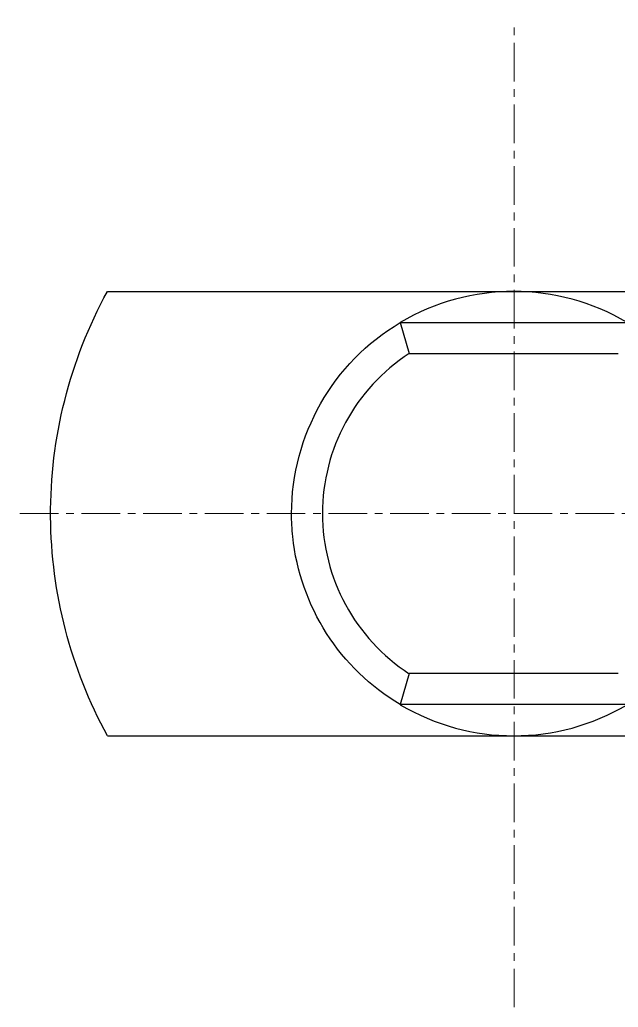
# Model space of a CAD drawing. Extents: x -9347 to 446, y 7 to 11650.
# Drawn here: x 335 to 354.39, y 138.75 to 170.75 of the extents above; entities that cross this region are included whole.
import ezdxf

# ---------------------------------------------------------------- set-up
doc = ezdxf.new("R2010")
doc.units = 0
doc.linetypes.add('CENTER', pattern=[2, 1.25, -0.25, 0.25, -0.25])
doc.linetypes.add('PHANTOM', pattern=[2.5, 1.25, -0.25, 0.25, -0.25, 0.25, -0.25])
for name, color, linetype, lineweight in [('right_center', 7, 'CENTER', 13), ('right_hidden', 7, 'PHANTOM', 13), ('right_model', 7, 'CONTINUOUS', 25)]:
    doc.layers.add(name, color=color, linetype=linetype, lineweight=lineweight)

msp = doc.modelspace()

# ---------------------------------------------------------------- linework, layer by layer
at = {"layer": 'right_center', "color": 1, "lineweight": 13}
for p, q in [((351.019, 138.754, -53.902), (351.019, 170.754, -53.902)), ((335.002, 154.754, -53.902), (367.019, 154.754, -53.902))]:
    msp.add_line(p, q, dxfattribs=at)
at = {"layer": 'right_hidden'}
for p, q in [((337.843, 161.951, -53.902), (337.843, 161.951, -53.902)), ((337.843, 161.951, -53.902), (337.843, 161.951, -53.902)), ((337.843, 161.951, -53.902), (337.843, 161.951, -53.902)), ((337.843, 161.951, -53.902), (337.843, 161.951, -53.902)), ((337.843, 161.951, -53.902), (337.843, 161.951, -53.902)), ((337.843, 161.951, -53.902), (337.843, 161.951, -53.902)), ((337.843, 161.951, -53.902), (337.843, 161.951, -53.902)), ((337.843, 161.951, -53.902), (337.843, 161.951, -53.902)), ((337.843, 161.951, -53.902), (337.843, 161.951, -53.902)), ((337.843, 161.951, -53.902), (337.843, 161.951, -53.902)), ((337.843, 161.951, -53.902), (337.843, 161.951, -53.902)), ((337.843, 161.951, -53.902), (337.843, 161.951, -53.902)), ((337.843, 161.951, -53.902), (337.843, 161.951, -53.902)), ((337.843, 161.951, -53.902), (337.843, 161.951, -53.902)), ((337.843, 161.951, -53.902), (337.843, 161.951, -53.902)), ((337.843, 161.951, -53.902), (337.843, 161.951, -53.902)), ((337.843, 161.951, -53.902), (337.843, 161.951, -53.902)), ((337.843, 161.951, -53.902), (337.843, 161.951, -53.902)), ((337.843, 161.951, -53.902), (337.843, 161.951, -53.902)), ((337.843, 161.951, -53.902), (337.843, 161.951, -53.902)), ((337.843, 161.951, -53.902), (337.843, 161.951, -53.902)), ((337.843, 161.951, -53.902), (337.843, 161.951, -53.902)), ((337.843, 161.951, -53.902), (337.843, 161.951, -53.902)), ((337.843, 161.951, -53.902), (337.843, 161.951, -53.902)), ((347.616, 159.939, -53.902), (347.616, 159.939, -53.902)), ((347.616, 159.939, -53.902), (347.616, 159.939, -53.902)), ((347.616, 159.939, -53.902), (347.616, 159.939, -53.902)), ((347.616, 159.939, -53.902), (347.616, 159.939, -53.902)), ((347.616, 149.564, -53.902), (347.616, 149.564, -53.902)), ((347.616, 149.564, -53.902), (347.616, 149.564, -53.902)), ((347.616, 149.564, -53.902), (347.616, 149.564, -53.902)), ((337.843, 147.551, -53.902), (337.843, 147.551, -53.902)), ((337.843, 147.551, -53.902), (337.843, 147.551, -53.902)), ((337.843, 147.551, -53.902), (337.843, 147.551, -53.902)), ((337.843, 147.551, -53.902), (337.843, 147.551, -53.902)), ((337.843, 147.551, -53.902), (337.843, 147.551, -53.902)), ((337.843, 147.551, -53.902), (337.843, 147.551, -53.902)), ((337.843, 147.551, -53.902), (337.843, 147.551, -53.902)), ((337.843, 147.551, -53.902), (337.843, 147.551, -53.902)), ((337.843, 147.551, -53.902), (337.843, 147.551, -53.902)), ((337.843, 147.551, -53.902), (337.843, 147.551, -53.902)), ((337.843, 147.551, -53.902), (337.843, 147.551, -53.902)), ((337.843, 147.551, -53.902), (337.843, 147.551, -53.902)), ((337.843, 147.551, -53.902), (337.843, 147.551, -53.902)), ((337.843, 147.551, -53.902), (337.843, 147.551, -53.902)), ((337.843, 147.551, -53.902), (337.843, 147.551, -53.902)), ((337.843, 147.551, -53.902), (337.843, 147.551, -53.902)), ((337.843, 147.551, -53.902), (337.843, 147.551, -53.902)), ((337.843, 147.551, -53.902), (337.843, 147.551, -53.902)), ((337.843, 147.551, -53.902), (337.843, 147.551, -53.902)), ((337.843, 147.551, -53.902), (337.843, 147.551, -53.902)), ((337.843, 147.551, -53.902), (337.843, 147.551, -53.902)), ((337.843, 147.551, -53.902), (337.843, 147.551, -53.902)), ((337.843, 147.551, -53.902), (337.843, 147.551, -53.902)), ((337.843, 147.551, -53.902), (337.843, 147.551, -53.902)), ((337.843, 147.551, -53.902), (337.843, 147.551, -53.902)), ((337.843, 147.551, -53.902), (337.843, 147.551, -53.902)), ((337.843, 147.551, -53.902), (337.843, 147.551, -53.902)), ((337.843, 147.551, -53.902), (337.843, 147.551, -53.902)), ((337.843, 147.551, -53.902), (337.843, 147.551, -53.902)), ((337.843, 147.551, -53.902), (337.843, 147.551, -53.902))]:
    msp.add_line(p, q, dxfattribs=at)
at = {"layer": 'right_model'}
for p, q in [((337.843, 161.951, -53.902), (351.002, 161.951, -53.902)), ((337.843, 161.951, -53.902), (351.002, 161.951, -53.902)), ((337.843, 161.951, -53.902), (351.002, 161.951, -53.902)), ((337.843, 161.951, -53.902), (351.002, 161.951, -53.902)), ((337.843, 161.951, -53.902), (351.002, 161.951, -53.902)), ((337.843, 161.951, -53.902), (351.002, 161.951, -53.902)), ((337.843, 161.951, -53.902), (351.002, 161.951, -53.902)), ((337.843, 161.951, -53.902), (351.002, 161.951, -53.902)), ((337.843, 161.951, -53.902), (351.002, 161.951, -53.902)), ((337.843, 161.951, -53.902), (351.002, 161.951, -53.902)), ((337.843, 161.951, -53.902), (351.002, 161.951, -53.902)), ((337.843, 161.951, -53.902), (351.002, 161.951, -53.902)), ((337.843, 161.951, -53.902), (351.002, 161.951, -53.902)), ((337.843, 161.951, -53.902), (351.002, 161.951, -53.902)), ((337.843, 161.951, -53.902), (351.002, 161.951, -53.902)), ((337.843, 161.951, -53.902), (351.002, 161.951, -53.902)), ((337.843, 161.951, -53.902), (351.002, 161.951, -53.902)), ((337.843, 161.951, -53.902), (351.002, 161.951, -53.902)), ((337.843, 161.951, -53.902), (351.002, 161.951, -53.902)), ((337.843, 161.951, -53.902), (351.002, 161.951, -53.902)), ((337.843, 161.951, -53.902), (351.002, 161.951, -53.902)), ((337.843, 161.951, -53.902), (351.002, 161.951, -53.902)), ((337.843, 161.951, -53.902), (351.002, 161.951, -53.902)), ((337.843, 161.951, -53.902), (351.002, 161.951, -53.902)), ((337.843, 161.951, -53.902), (351.002, 161.951, -53.902)), ((337.843, 161.951, -53.902), (351.002, 161.951, -53.902)), ((351.002, 161.951, -53.902), (364.161, 161.951, -53.902)), ((351.002, 161.951, -53.902), (364.161, 161.951, -53.902)), ((351.002, 161.951, -53.902), (364.161, 161.951, -53.902)), ((351.002, 161.951, -53.902), (364.161, 161.951, -53.902)), ((351.002, 161.951, -53.902), (364.161, 161.951, -53.902)), ((351.002, 161.951, -53.902), (364.161, 161.951, -53.902)), ((351.002, 161.951, -53.902), (364.161, 161.951, -53.902)), ((351.002, 161.951, -53.902), (364.161, 161.951, -53.902)), ((351.002, 161.951, -53.902), (364.161, 161.951, -53.902)), ((351.002, 161.951, -53.902), (364.161, 161.951, -53.902)), ((351.002, 161.951, -53.902), (364.161, 161.951, -53.902)), ((351.002, 161.951, -53.902), (364.161, 161.951, -53.902)), ((351.002, 161.951, -53.902), (364.161, 161.951, -53.902)), ((351.002, 161.951, -53.902), (364.161, 161.951, -53.902)), ((347.328, 160.943, -53.902), (347.616, 159.939, -53.902)), ((347.328, 160.943, -53.902), (347.616, 159.939, -53.902)), ((347.328, 160.943, -53.902), (347.616, 159.939, -53.902)), ((347.328, 160.943, -53.902), (347.616, 159.939, -53.902)), ((347.328, 160.943, -53.902), (347.616, 159.939, -53.902)), ((347.328, 160.943, -53.902), (354.676, 160.943, -53.902)), ((347.328, 160.943, -53.902), (347.616, 159.939, -53.902)), ((347.328, 160.943, -53.902), (354.676, 160.943, -53.902)), ((347.328, 160.943, -53.902), (347.616, 159.939, -53.902)), ((347.328, 160.943, -53.902), (354.676, 160.943, -53.902)), ((347.328, 160.943, -53.902), (347.616, 159.939, -53.902)), ((347.328, 160.943, -53.902), (354.676, 160.943, -53.902)), ((347.328, 160.943, -53.902), (347.616, 159.939, -53.902)), ((347.328, 160.943, -53.902), (354.676, 160.943, -53.902)), ((347.328, 160.943, -53.902), (347.616, 159.939, -53.902)), ((347.328, 160.943, -53.902), (354.676, 160.943, -53.902)), ((347.616, 159.939, -53.902), (354.389, 159.939, -53.902)), ((347.616, 159.939, -53.902), (354.389, 159.939, -53.902)), ((347.616, 159.939, -53.902), (354.389, 159.939, -53.902)), ((347.616, 159.939, -53.902), (354.389, 159.939, -53.902)), ((347.616, 159.939, -53.902), (354.389, 159.939, -53.902)), ((347.616, 159.939, -53.902), (354.389, 159.939, -53.902)), ((347.616, 159.939, -53.902), (354.389, 159.939, -53.902)), ((347.616, 159.939, -53.902), (354.389, 159.939, -53.902)), ((347.616, 159.939, -53.902), (354.389, 159.939, -53.902)), ((347.616, 159.939, -53.902), (354.389, 159.939, -53.902)), ((347.616, 159.939, -53.902), (354.389, 159.939, -53.902)), ((347.616, 159.939, -53.902), (354.389, 159.939, -53.902)), ((347.616, 159.939, -53.902), (354.389, 159.939, -53.902)), ((347.616, 159.939, -53.902), (354.389, 159.939, -53.902)), ((347.616, 159.939, -53.902), (354.389, 159.939, -53.902)), ((347.616, 159.939, -53.902), (354.389, 159.939, -53.902)), ((347.616, 159.939, -53.902), (354.389, 159.939, -53.902)), ((347.616, 159.939, -53.902), (354.389, 159.939, -53.902)), ((347.616, 159.939, -53.902), (354.389, 159.939, -53.902)), ((347.616, 159.939, -53.902), (354.389, 159.939, -53.902)), ((347.616, 159.939, -53.902), (354.389, 159.939, -53.902)), ((347.616, 159.939, -53.902), (354.389, 159.939, -53.902)), ((347.616, 159.939, -53.902), (354.389, 159.939, -53.902)), ((347.616, 159.939, -53.902), (354.389, 159.939, -53.902)), ((347.616, 159.939, -53.902), (354.389, 159.939, -53.902)), ((347.616, 159.939, -53.902), (354.389, 159.939, -53.902)), ((347.616, 159.939, -53.902), (354.389, 159.939, -53.902)), ((347.616, 159.939, -53.902), (354.389, 159.939, -53.902)), ((347.616, 159.939, -53.902), (354.389, 159.939, -53.902)), ((347.616, 159.939, -53.902), (354.389, 159.939, -53.902)), ((347.616, 159.939, -53.902), (354.389, 159.939, -53.902)), ((347.616, 159.939, -53.902), (354.389, 159.939, -53.902)), ((347.616, 159.939, -53.902), (354.389, 159.939, -53.902)), ((347.616, 159.939, -53.902), (354.389, 159.939, -53.902)), ((347.616, 159.939, -53.902), (354.389, 159.939, -53.902)), ((347.616, 159.939, -53.902), (354.389, 159.939, -53.902)), ((347.616, 159.939, -53.902), (354.389, 159.939, -53.902)), ((347.616, 159.939, -53.902), (354.389, 159.939, -53.902)), ((347.616, 159.939, -53.902), (354.389, 159.939, -53.902)), ((347.616, 159.939, -53.902), (354.389, 159.939, -53.902)), ((347.616, 159.939, -53.902), (354.389, 159.939, -53.902)), ((347.616, 159.939, -53.902), (354.389, 159.939, -53.902)), ((347.616, 159.939, -53.902), (354.389, 159.939, -53.902)), ((347.616, 159.939, -53.902), (354.389, 159.939, -53.902)), ((347.616, 159.939, -53.902), (354.389, 159.939, -53.902)), ((347.616, 159.939, -53.902), (354.389, 159.939, -53.902)), ((347.616, 159.939, -53.902), (354.389, 159.939, -53.902)), ((347.616, 159.939, -53.902), (354.389, 159.939, -53.902)), ((347.616, 159.939, -53.902), (354.389, 159.939, -53.902)), ((347.616, 159.939, -53.902), (354.389, 159.939, -53.902)), ((347.616, 159.939, -53.902), (354.389, 159.939, -53.902)), ((347.616, 159.939, -53.902), (354.389, 159.939, -53.902)), ((347.616, 159.939, -53.902), (354.389, 159.939, -53.902)), ((347.616, 149.564, -53.902), (347.328, 148.56, -53.902)), ((347.616, 149.564, -53.902), (347.328, 148.56, -53.902)), ((347.616, 149.564, -53.902), (347.328, 148.56, -53.902)), ((347.616, 149.564, -53.902), (347.328, 148.56, -53.902)), ((347.616, 149.564, -53.902), (347.328, 148.56, -53.902)), ((347.616, 149.564, -53.902), (347.328, 148.56, -53.902)), ((347.616, 149.564, -53.902), (347.328, 148.56, -53.902)), ((347.616, 149.564, -53.902), (347.328, 148.56, -53.902)), ((347.616, 149.564, -53.902), (347.328, 148.56, -53.902)), ((354.389, 149.564, -53.902), (347.616, 149.564, -53.902)), ((354.389, 149.564, -53.902), (347.616, 149.564, -53.902)), ((354.389, 149.564, -53.902), (347.616, 149.564, -53.902)), ((354.389, 149.564, -53.902), (347.616, 149.564, -53.902)), ((354.389, 149.564, -53.902), (347.616, 149.564, -53.902)), ((354.389, 149.564, -53.902), (347.616, 149.564, -53.902)), ((354.389, 149.564, -53.902), (347.616, 149.564, -53.902)), ((354.389, 149.564, -53.902), (347.616, 149.564, -53.902)), ((354.389, 149.564, -53.902), (347.616, 149.564, -53.902)), ((354.389, 149.564, -53.902), (347.616, 149.564, -53.902)), ((354.389, 149.564, -53.902), (347.616, 149.564, -53.902)), ((354.389, 149.564, -53.902), (347.616, 149.564, -53.902)), ((354.389, 149.564, -53.902), (347.616, 149.564, -53.902)), ((354.389, 149.564, -53.902), (347.616, 149.564, -53.902)), ((354.389, 149.564, -53.902), (347.616, 149.564, -53.902)), ((354.389, 149.564, -53.902), (347.616, 149.564, -53.902)), ((354.389, 149.564, -53.902), (347.616, 149.564, -53.902)), ((354.389, 149.564, -53.902), (347.616, 149.564, -53.902)), ((354.389, 149.564, -53.902), (347.616, 149.564, -53.902)), ((354.389, 149.564, -53.902), (347.616, 149.564, -53.902)), ((354.389, 149.564, -53.902), (347.616, 149.564, -53.902)), ((354.389, 149.564, -53.902), (347.616, 149.564, -53.902)), ((354.389, 149.564, -53.902), (347.616, 149.564, -53.902)), ((354.389, 149.564, -53.902), (347.616, 149.564, -53.902)), ((354.389, 149.564, -53.902), (347.616, 149.564, -53.902)), ((354.389, 149.564, -53.902), (347.616, 149.564, -53.902)), ((354.389, 149.564, -53.902), (347.616, 149.564, -53.902)), ((354.389, 149.564, -53.902), (347.616, 149.564, -53.902)), ((354.389, 149.564, -53.902), (347.616, 149.564, -53.902)), ((354.389, 149.564, -53.902), (347.616, 149.564, -53.902)), ((354.389, 149.564, -53.902), (347.616, 149.564, -53.902)), ((354.389, 149.564, -53.902), (347.616, 149.564, -53.902)), ((354.389, 149.564, -53.902), (347.616, 149.564, -53.902)), ((354.389, 149.564, -53.902), (347.616, 149.564, -53.902)), ((354.389, 149.564, -53.902), (347.616, 149.564, -53.902)), ((354.389, 149.564, -53.902), (347.616, 149.564, -53.902)), ((354.389, 149.564, -53.902), (347.616, 149.564, -53.902)), ((354.389, 149.564, -53.902), (347.616, 149.564, -53.902)), ((354.389, 149.564, -53.902), (347.616, 149.564, -53.902)), ((354.389, 149.564, -53.902), (347.616, 149.564, -53.902)), ((354.389, 149.564, -53.902), (347.616, 149.564, -53.902)), ((354.389, 149.564, -53.902), (347.616, 149.564, -53.902)), ((354.389, 149.564, -53.902), (347.616, 149.564, -53.902)), ((354.389, 149.564, -53.902), (347.616, 149.564, -53.902)), ((354.389, 149.564, -53.902), (347.616, 149.564, -53.902)), ((354.389, 149.564, -53.902), (347.616, 149.564, -53.902)), ((354.389, 149.564, -53.902), (347.616, 149.564, -53.902)), ((354.389, 149.564, -53.902), (347.616, 149.564, -53.902)), ((354.389, 149.564, -53.902), (347.616, 149.564, -53.902)), ((354.389, 149.564, -53.902), (347.616, 149.564, -53.902)), ((354.389, 149.564, -53.902), (347.616, 149.564, -53.902)), ((354.676, 148.56, -53.902), (347.328, 148.56, -53.902)), ((354.676, 148.56, -53.902), (347.328, 148.56, -53.902)), ((354.676, 148.56, -53.902), (347.328, 148.56, -53.902)), ((354.676, 148.56, -53.902), (347.328, 148.56, -53.902)), ((354.676, 148.56, -53.902), (347.328, 148.56, -53.902)), ((354.676, 148.56, -53.902), (347.328, 148.56, -53.902)), ((354.676, 148.56, -53.902), (347.328, 148.56, -53.902)), ((337.843, 147.551, -53.902), (351.002, 147.551, -53.902)), ((337.843, 147.551, -53.902), (351.002, 147.551, -53.902)), ((337.843, 147.551, -53.902), (351.002, 147.551, -53.902)), ((337.843, 147.551, -53.902), (351.002, 147.551, -53.902)), ((337.843, 147.551, -53.902), (351.002, 147.551, -53.902)), ((337.843, 147.551, -53.902), (351.002, 147.551, -53.902)), ((337.843, 147.551, -53.902), (351.002, 147.551, -53.902)), ((337.843, 147.551, -53.902), (351.002, 147.551, -53.902)), ((337.843, 147.551, -53.902), (351.002, 147.551, -53.902)), ((337.843, 147.551, -53.902), (351.002, 147.551, -53.902)), ((337.843, 147.551, -53.902), (351.002, 147.551, -53.902)), ((337.843, 147.551, -53.902), (351.002, 147.551, -53.902)), ((337.843, 147.551, -53.902), (351.002, 147.551, -53.902)), ((337.843, 147.551, -53.902), (351.002, 147.551, -53.902)), ((337.843, 147.551, -53.902), (351.002, 147.551, -53.902)), ((337.843, 147.551, -53.902), (351.002, 147.551, -53.902)), ((337.843, 147.551, -53.902), (351.002, 147.551, -53.902)), ((337.843, 147.551, -53.902), (351.002, 147.551, -53.902)), ((337.843, 147.551, -53.902), (351.002, 147.551, -53.902)), ((337.843, 147.551, -53.902), (351.002, 147.551, -53.902)), ((337.843, 147.551, -53.902), (351.002, 147.551, -53.902)), ((337.843, 147.551, -53.902), (351.002, 147.551, -53.902)), ((337.843, 147.551, -53.902), (351.002, 147.551, -53.902)), ((337.843, 147.551, -53.902), (351.002, 147.551, -53.902)), ((337.843, 147.551, -53.902), (351.002, 147.551, -53.902)), ((337.843, 147.551, -53.902), (351.002, 147.551, -53.902)), ((337.843, 147.551, -53.902), (351.002, 147.551, -53.902)), ((337.843, 147.551, -53.902), (351.002, 147.551, -53.902)), ((351.002, 147.551, -53.902), (364.161, 147.551, -53.902)), ((351.002, 147.551, -53.902), (364.161, 147.551, -53.902)), ((351.002, 147.551, -53.902), (364.161, 147.551, -53.902)), ((351.002, 147.551, -53.902), (364.161, 147.551, -53.902)), ((351.002, 147.551, -53.902), (364.161, 147.551, -53.902)), ((351.002, 147.551, -53.902), (364.161, 147.551, -53.902)), ((351.002, 147.551, -53.902), (364.161, 147.551, -53.902)), ((351.002, 147.551, -53.902), (364.161, 147.551, -53.902)), ((351.002, 147.551, -53.902), (364.161, 147.551, -53.902)), ((351.002, 147.551, -53.902), (364.161, 147.551, -53.902)), ((351.002, 147.551, -53.902), (364.161, 147.551, -53.902)), ((351.002, 147.551, -53.902), (364.161, 147.551, -53.902)), ((351.002, 147.551, -53.902), (364.161, 147.551, -53.902)), ((351.002, 147.551, -53.902), (364.161, 147.551, -53.902)), ((351.002, 147.551, -53.902), (364.161, 147.551, -53.902)), ((351.002, 147.551, -53.902), (364.161, 147.551, -53.902)), ((351.002, 147.551, -53.902), (364.161, 147.551, -53.902)), ((351.002, 147.551, -53.902), (364.161, 147.551, -53.902)), ((351.002, 147.551, -53.902), (364.161, 147.551, -53.902)), ((351.002, 147.551, -53.902), (364.161, 147.551, -53.902)), ((351.002, 147.551, -53.902), (364.161, 147.551, -53.902)), ((351.002, 147.551, -53.902), (364.161, 147.551, -53.902))]:
    msp.add_line(p, q, dxfattribs=at)
at = {"layer": 'right_model', "extrusion": (-1e-16, 0, -1)}
for centre, radius, start, end in [((-351.002, 154.751, 33.902), 15, 359.618, 28.6854), ((-351.002, 154.751, 33.902), 15, 359.618, 28.6854), ((-351.002, 154.751, 33.902), 15, 359.618, 28.6854), ((-351.002, 154.751, 33.902), 15, 359.618, 28.6854), ((-351.002, 154.751, 33.902), 15, 359.618, 28.6854), ((-351.002, 154.751, 33.902), 15, 359.618, 28.6854), ((-351.002, 154.751, 33.902), 15, 359.618, 28.6854), ((-351.002, 154.751, 33.902), 15, 359.618, 28.6854), ((-351.002, 154.751, 33.902), 15, 359.618, 28.6854), ((-351.002, 154.751, 33.902), 15, 359.618, 28.6854), ((-351.002, 154.751, 33.902), 15, 359.618, 28.6854), ((-351.002, 154.751, 33.902), 15, 359.618, 28.6854), ((-351.002, 154.751, 33.902), 15, 359.618, 28.6854), ((-351.002, 154.751, 33.902), 15, 359.618, 28.6854), ((-351.002, 154.751, 33.902), 15, 359.618, 28.6854), ((-351.002, 154.751, 33.902), 15, 359.618, 28.6854), ((-351.002, 154.751, 33.902), 15, 359.618, 28.6854), ((-351.002, 154.751, 33.902), 15, 359.618, 28.6854), ((-351.002, 154.751, 33.902), 15, 359.618, 28.6854), ((-351.002, 154.751, 33.902), 15, 359.618, 28.6854), ((-351.002, 154.751, 33.902), 15, 359.618, 28.6854), ((-351.002, 154.751, 33.902), 15, 359.618, 28.6854), ((-351.002, 154.751, 33.902), 15, 359.618, 28.6854), ((-351.002, 154.751, 33.902), 15, 359.618, 28.6854), ((-351.002, 154.751, 33.902), 15, 359.618, 28.6854), ((-351.002, 154.751, 33.902), 15, 359.618, 28.6854), ((-351.002, 154.751, 33.902), 15, 359.618, 28.6854), ((-351.002, 154.751, 33.902), 15, 359.618, 28.6854), ((-351.002, 154.751, 33.902), 15, 359.618, 28.6854), ((-351.013, 154.751, -39.825), 7.206, 0.0051, 59.2428), ((-351.013, 154.751, -39.825), 7.206, 0.0051, 59.2428), ((-351.013, 154.751, -39.825), 7.206, 0.0051, 59.2428), ((-351.013, 154.751, -39.825), 7.206, 0.0051, 59.2428), ((-351.013, 154.751, -39.825), 7.206, 0.0051, 59.2428), ((-351.013, 154.751, -39.825), 7.206, 0.0051, 59.2428), ((-351.013, 154.751, -39.825), 7.206, 0.0051, 59.2428), ((-351.013, 154.751, -39.825), 7.206, 0.0051, 59.2428), ((-351.013, 154.751, -39.825), 7.206, 0.0051, 59.2428), ((-351.013, 154.751, -39.825), 7.206, 0.0051, 59.2428), ((-351.013, 154.751, -39.825), 7.206, 0.0051, 59.2428), ((-351.013, 154.751, -39.825), 7.206, 0.0051, 59.2428), ((-351.013, 154.751, -39.825), 7.206, 0.0051, 59.2428), ((-351.013, 154.751, -39.825), 7.206, 0.0051, 59.2428), ((-351.013, 154.751, -39.825), 7.206, 0.0051, 59.2428), ((-351.013, 154.751, -39.825), 7.206, 0.0051, 59.2428), ((-351.013, 154.751, -39.825), 7.206, 0.0051, 59.2428), ((-351.013, 154.751, -39.825), 7.206, 0.0051, 59.2428), ((-351.013, 154.751, -39.825), 7.206, 0.0051, 59.2428), ((-351.013, 154.751, -39.825), 7.206, 0.0051, 59.2428), ((-351.013, 154.751, -39.825), 7.206, 0.0051, 59.2428), ((-351.013, 154.751, -39.825), 7.206, 0.0051, 59.2428), ((-351.013, 154.751, -39.825), 7.206, 0.0051, 59.2428), ((-351.013, 154.751, -39.825), 7.206, 0.0051, 59.2428), ((-351.013, 154.751, -39.825), 7.206, 0.0051, 59.2428), ((-351.013, 154.751, -39.825), 7.206, 0.0051, 59.2428), ((-351.013, 154.751, -39.825), 7.206, 0.0051, 59.2428), ((-351.013, 154.751, -39.825), 7.206, 0.0051, 59.2428), ((-351.013, 154.751, -39.825), 7.206, 0.0051, 59.2428), ((-351.013, 154.751, -39.825), 7.206, 0.0051, 59.2428), ((-351.013, 154.751, -39.825), 7.206, 0.0051, 59.2428), ((-351.013, 154.751, -39.825), 7.206, 0.0051, 59.2428), ((-351.013, 154.751, -39.825), 7.206, 0.0051, 59.2428), ((-351.013, 154.751, -39.825), 7.206, 0.0051, 59.2428), ((-351.002, 154.751, 33.902), 15, 331.3146, 359.618), ((-351.002, 154.751, 33.902), 15, 331.3146, 359.618), ((-351.002, 154.751, 33.902), 15, 331.3146, 359.618), ((-351.002, 154.751, 33.902), 15, 331.3146, 359.618), ((-351.002, 154.751, 33.902), 15, 331.3146, 359.618), ((-351.002, 154.751, 33.902), 15, 331.3146, 359.618), ((-351.002, 154.751, 33.902), 15, 331.3146, 359.618), ((-351.002, 154.751, 33.902), 15, 331.3146, 359.618), ((-351.002, 154.751, 33.902), 15, 331.3146, 359.618), ((-351.002, 154.751, 33.902), 15, 331.3146, 359.618), ((-351.002, 154.751, 33.902), 15, 331.3146, 359.618), ((-351.002, 154.751, 33.902), 15, 331.3146, 359.618), ((-351.002, 154.751, 33.902), 15, 331.3146, 359.618), ((-351.002, 154.751, 33.902), 15, 331.3146, 359.618), ((-351.002, 154.751, 33.902), 15, 331.3146, 359.618), ((-351.002, 154.751, 33.902), 15, 331.3146, 359.618), ((-351.002, 154.751, 33.902), 15, 331.3146, 359.618), ((-351.002, 154.751, 33.902), 15, 331.3146, 359.618), ((-351.002, 154.751, 33.902), 15, 331.3146, 359.618), ((-351.002, 154.751, 33.902), 15, 331.3146, 359.618), ((-351.002, 154.751, 33.902), 15, 331.3146, 359.618), ((-351.002, 154.751, 33.902), 15, 331.3146, 359.618), ((-351.002, 154.751, 33.902), 15, 331.3146, 359.618), ((-351.002, 154.751, 33.902), 15, 331.3146, 359.618), ((-351.002, 154.751, 33.902), 15, 331.3146, 359.618), ((-351.002, 154.751, 33.902), 15, 331.3146, 359.618), ((-351.002, 154.751, 33.902), 15, 331.3146, 359.618), ((-351.002, 154.751, 33.902), 15, 331.3146, 359.618), ((-351.002, 154.751, 33.902), 15, 331.3146, 359.618), ((-351.002, 154.751, 33.902), 15, 331.3146, 359.618), ((-351.002, 154.751, 33.902), 15, 331.3146, 359.618), ((-351.002, 154.751, 33.902), 15, 331.3146, 359.618), ((-351.013, 154.752, -39.825), 7.206, 354.055, 359.9949), ((-351.013, 154.752, -39.825), 7.206, 354.055, 359.9949), ((-351.013, 154.752, -39.825), 7.206, 354.055, 359.9949), ((-351.013, 154.752, -39.825), 7.206, 354.055, 359.9949), ((-351.013, 154.752, -39.825), 7.206, 354.055, 359.9949), ((-351.013, 154.752, -39.825), 7.206, 354.055, 359.9949), ((-351.013, 154.752, -39.825), 7.206, 354.055, 359.9949), ((-351.013, 154.752, -39.825), 7.206, 354.055, 359.9949), ((-351.013, 154.752, -39.825), 7.206, 354.055, 359.9949), ((-351.013, 154.752, -39.825), 7.206, 354.055, 359.9949), ((-351.013, 154.752, -39.825), 7.206, 354.055, 359.9949), ((-351.013, 154.752, -39.825), 7.206, 354.055, 359.9949), ((-351.013, 154.752, -39.825), 7.206, 354.055, 359.9949), ((-351.013, 154.752, -39.825), 7.206, 354.055, 359.9949), ((-351.013, 154.752, -39.825), 7.206, 354.055, 359.9949), ((-351.013, 154.752, -39.825), 7.206, 354.055, 359.9949), ((-351.013, 154.752, -39.825), 7.206, 354.055, 359.9949), ((-351.013, 154.752, -39.825), 7.206, 354.055, 359.9949), ((-351.013, 154.752, -39.825), 7.206, 354.055, 359.9949), ((-351.013, 154.752, -39.825), 7.206, 354.055, 359.9949), ((-351.013, 154.752, -39.825), 7.206, 354.055, 359.9949), ((-351.013, 154.752, -39.825), 7.206, 354.055, 359.9949), ((-351.013, 154.752, -39.825), 7.206, 354.055, 359.9949), ((-351.013, 154.752, -39.825), 7.206, 354.055, 359.9949), ((-351.013, 154.752, -39.825), 7.206, 354.055, 359.9949), ((-351.013, 154.752, -39.825), 7.206, 354.055, 359.9949), ((-351.013, 154.752, -39.825), 7.206, 354.055, 359.9949), ((-351.013, 154.752, -39.825), 7.206, 354.055, 359.9949), ((-351.013, 154.752, -39.825), 7.206, 354.055, 359.9949), ((-351.013, 154.752, -39.825), 7.206, 354.055, 359.9949), ((-351.013, 154.752, -39.825), 7.206, 354.055, 359.9949), ((-351.013, 154.752, -39.825), 7.206, 354.055, 359.9949), ((-351.013, 154.752, -39.825), 7.206, 354.055, 359.9949), ((-351.013, 154.752, -39.825), 7.206, 354.055, 359.9949), ((-351.013, 154.752, -39.825), 7.206, 354.055, 359.9949), ((-351.013, 154.752, -39.825), 7.206, 300.7572, 354.055), ((-351.013, 154.752, -39.825), 7.206, 300.7572, 354.055), ((-351.013, 154.752, -39.825), 7.206, 300.7572, 354.055), ((-351.013, 154.752, -39.825), 7.206, 300.7572, 354.055), ((-351.013, 154.752, -39.825), 7.206, 300.7572, 354.055), ((-351.013, 154.752, -39.825), 7.206, 300.7572, 354.055), ((-351.013, 154.752, -39.825), 7.206, 300.7572, 354.055), ((-351.013, 154.752, -39.825), 7.206, 300.7572, 354.055), ((-351.013, 154.752, -39.825), 7.206, 300.7572, 354.055), ((-351.013, 154.752, -39.825), 7.206, 300.7572, 354.055), ((-351.013, 154.752, -39.825), 7.206, 300.7572, 354.055), ((-351.013, 154.752, -39.825), 7.206, 300.7572, 354.055), ((-351.013, 154.752, -39.825), 7.206, 300.7572, 354.055), ((-351.013, 154.752, -39.825), 7.206, 300.7572, 354.055), ((-351.013, 154.752, -39.825), 7.206, 300.7572, 354.055), ((-351.013, 154.752, -39.825), 7.206, 300.7572, 354.055), ((-351.013, 154.752, -39.825), 7.206, 300.7572, 354.055)]:
    msp.add_arc(centre, radius, start, end, dxfattribs=at)
at = {"layer": 'right_model'}
for centre, radius, start, end in [((351.002, 154.751, 39.825), 7.2, 59.3161, 120.6839), ((351.002, 154.751, 39.825), 7.2, 59.3161, 120.6839), ((351.002, 154.751, 39.825), 7.2, 59.3161, 120.6839), ((351.002, 154.751, 39.825), 7.2, 59.3161, 120.6839), ((351.002, 154.751, 39.825), 7.2, 59.3161, 120.6839), ((351.002, 154.751, 39.825), 7.2, 59.3161, 120.6839), ((351.002, 154.751, 39.825), 7.2, 59.3161, 120.6839), ((351.002, 154.751, 39.825), 7.2, 59.3161, 120.6839), ((351.002, 154.751, 39.825), 7.2, 59.3161, 120.6839), ((351.002, 154.751, 39.825), 7.2, 59.3161, 120.6839), ((351.002, 154.751, 39.825), 7.2, 59.3161, 120.6839), ((351.002, 154.751, 39.825), 7.2, 59.3161, 120.6839), ((351.002, 154.751, 39.825), 7.2, 59.3161, 120.6839), ((351.002, 154.751, 39.825), 7.2, 59.3161, 120.6839), ((351.002, 154.751, 39.825), 7.2, 59.3161, 120.6839), ((351.002, 154.751, 39.825), 7.2, 59.3161, 120.6839), ((351.002, 154.751, 39.825), 7.2, 59.3161, 120.6839), ((351.002, 154.751, 39.825), 7.2, 59.3161, 120.6839), ((351.002, 154.751, 39.825), 7.2, 59.3161, 120.6839), ((351.002, 154.751, 39.825), 7.2, 59.3161, 120.6839), ((351.002, 154.751, 39.825), 7.2, 59.3161, 120.6839), ((351.002, 154.751, 39.825), 7.2, 59.3161, 120.6839), ((351.002, 154.751, 39.825), 7.2, 59.3161, 120.6839), ((351.002, 154.751, 39.825), 7.2, 59.3161, 120.6839), ((351.002, 154.751, 39.825), 7.2, 59.3161, 120.6839), ((351.002, 154.751, 39.825), 7.2, 59.3161, 120.6839), ((351.002, 154.751, 39.825), 7.2, 59.3161, 120.6839), ((351.002, 154.751, 39.825), 7.2, 59.3161, 120.6839), ((351.002, 154.751, 39.825), 7.2, 59.3161, 120.6839), ((351.002, 154.751, 39.825), 7.2, 59.3161, 120.6839), ((351.002, 154.751, 39.825), 7.2, 59.3161, 120.6839), ((351.002, 154.751, 39.825), 7.2, 59.3161, 120.6839), ((351.002, 154.751, 39.825), 7.2, 59.3161, 120.6839), ((351.002, 154.751, 53.902), 6.195, 123.1337, 236.8663), ((351.002, 154.751, 53.902), 6.195, 123.1337, 236.8663), ((351.002, 154.751, 53.902), 6.195, 123.1337, 236.8663), ((351.002, 154.751, 53.902), 6.195, 123.1337, 236.8663), ((351.002, 154.751, 53.902), 6.195, 123.1337, 236.8663), ((351.002, 154.751, 53.902), 6.195, 123.1337, 236.8663), ((351.002, 154.751, 53.902), 6.195, 123.1337, 236.8663), ((351.002, 154.751, 53.902), 6.195, 123.1337, 236.8663), ((351.002, 154.751, 53.902), 6.195, 123.1337, 236.8663), ((351.002, 154.751, 53.902), 6.195, 123.1337, 236.8663), ((351.002, 154.751, 53.902), 6.195, 123.1337, 236.8663), ((351.002, 154.751, 53.902), 6.195, 123.1337, 236.8663), ((351.002, 154.751, 53.902), 6.195, 123.1337, 236.8663), ((351.002, 154.751, 53.902), 6.195, 123.1337, 236.8663), ((351.002, 154.751, 53.902), 6.195, 123.1337, 236.8663), ((351.002, 154.751, 53.902), 6.195, 123.1337, 236.8663), ((351.002, 154.751, 53.902), 6.195, 123.1337, 236.8663), ((351.002, 154.751, 53.902), 6.195, 123.1337, 236.8663), ((351.002, 154.751, 53.902), 6.195, 123.1337, 236.8663), ((351.002, 154.751, 53.902), 6.195, 123.1337, 236.8663), ((351.002, 154.751, 53.902), 6.195, 123.1337, 236.8663), ((351.002, 154.751, 53.902), 6.195, 123.1337, 236.8663), ((351.002, 154.751, 53.902), 6.195, 123.1337, 236.8663), ((351.002, 154.751, 53.902), 6.195, 123.1337, 236.8663), ((351.002, 154.751, 53.902), 6.195, 123.1337, 236.8663), ((351.002, 154.751, 53.902), 6.195, 123.1337, 236.8663), ((351.002, 154.751, 53.902), 6.195, 123.1337, 236.8663), ((351.002, 154.751, 53.902), 6.195, 123.1337, 236.8663), ((351.002, 154.751, 53.902), 6.195, 123.1337, 236.8663), ((351.002, 154.751, 53.902), 6.195, 123.1337, 236.8663), ((351.002, 154.751, 53.902), 6.195, 123.1337, 236.8663), ((351.002, 154.751, 53.902), 6.195, 123.1337, 236.8663), ((351.002, 154.751, 53.902), 6.195, 123.1337, 236.8663), ((351.002, 154.751, 53.902), 6.195, 123.1337, 236.8663), ((351.002, 154.751, 53.902), 6.195, 123.1337, 236.8663), ((351.002, 154.751, 53.902), 6.195, 123.1337, 236.8663), ((351.002, 154.751, 53.902), 6.195, 123.1337, 236.8663), ((351.002, 154.751, 53.902), 6.195, 123.1337, 236.8663), ((351.002, 154.751, 53.902), 6.195, 123.1337, 236.8663), ((351.002, 154.751, 53.902), 6.195, 123.1337, 236.8663), ((351.002, 154.751, 53.902), 6.195, 123.1337, 236.8663), ((351.002, 154.751, 53.902), 6.195, 123.1337, 236.8663), ((351.002, 154.751, 53.902), 6.195, 123.1337, 236.8663), ((351.002, 154.751, 53.902), 6.195, 123.1337, 236.8663), ((351.002, 154.751, 53.902), 6.195, 123.1337, 236.8663), ((351.002, 154.751, 53.902), 6.195, 123.1337, 236.8663), ((351.002, 154.751, 53.902), 6.195, 123.1337, 236.8663), ((351.002, 154.751, 53.902), 6.195, 123.1337, 236.8663), ((351.002, 154.751, 53.902), 6.195, 123.1337, 236.8663), ((351.002, 154.751, 53.902), 6.195, 123.1337, 236.8663), ((351.002, 154.751, 53.902), 6.195, 123.1337, 236.8663), ((351.002, 154.751, 53.902), 6.195, 123.1337, 236.8663), ((351.002, 154.751, 39.825), 7.2, 239.3161, 300.6839), ((351.002, 154.751, 39.825), 7.2, 239.3161, 300.6839), ((351.002, 154.751, 39.825), 7.2, 239.3161, 300.6839), ((351.002, 154.751, 39.825), 7.2, 239.3161, 300.6839), ((351.002, 154.751, 39.825), 7.2, 239.3161, 300.6839), ((351.002, 154.751, 39.825), 7.2, 239.3161, 300.6839), ((351.002, 154.751, 39.825), 7.2, 239.3161, 300.6839), ((351.002, 154.751, 39.825), 7.2, 239.3161, 300.6839), ((351.002, 154.751, 39.825), 7.2, 239.3161, 300.6839), ((351.002, 154.751, 39.825), 7.2, 239.3161, 300.6839), ((351.002, 154.751, 39.825), 7.2, 239.3161, 300.6839), ((351.002, 154.751, 39.825), 7.2, 239.3161, 300.6839), ((351.002, 154.751, 39.825), 7.2, 239.3161, 300.6839), ((351.002, 154.751, 39.825), 7.2, 239.3161, 300.6839), ((351.002, 154.751, 39.825), 7.2, 239.3161, 300.6839), ((351.002, 154.751, 39.825), 7.2, 239.3161, 300.6839), ((351.002, 154.751, 39.825), 7.2, 239.3161, 300.6839), ((351.002, 154.751, 39.825), 7.2, 239.3161, 300.6839)]:
    msp.add_arc(centre, radius, start, end, dxfattribs=at)

doc.saveas('drawing.dxf')
